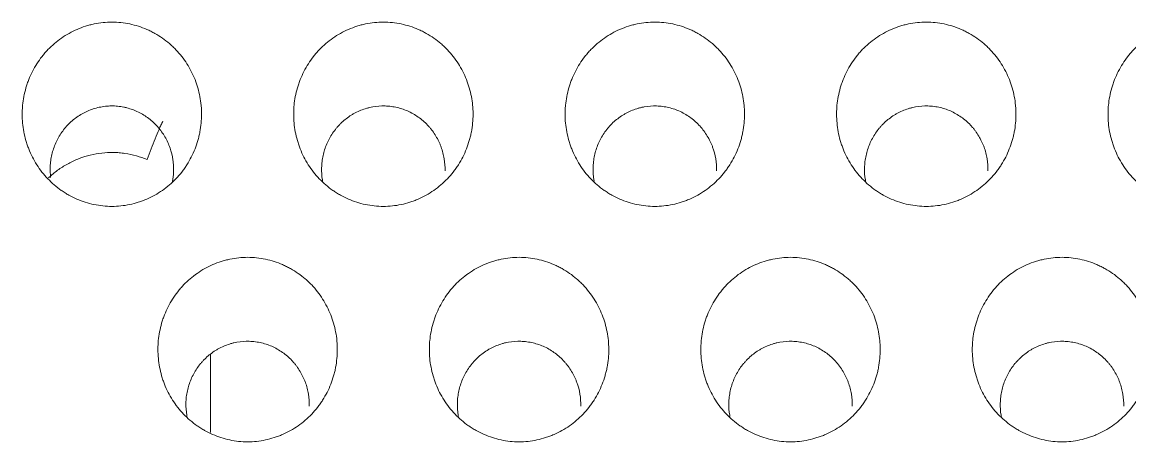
# Model space of a CAD drawing. Header units: millimetres. Extents: x 70151 to 230897, y 35202 to 113211.
# Drawn here: x 178365.62 to 178377.81, y 69184.89 to 69189.51 of the extents above; entities that cross this region are included whole.
import ezdxf

# ---------------------------------------------------------------- set-up
doc = ezdxf.new("R2010")
doc.units = ezdxf.units.MM
doc.header["$LTSCALE"] = 50
doc.layers.add('2-con', color=2, linetype='Continuous')
doc.layers.add('mark-B', color=2, linetype='Continuous', lineweight=20)

# ---------------------------------------------------------------- blocks, each defined once
blk = doc.blocks.new('무풍1WAY 대형')
at = {"layer": 'mark-B'}
blk.add_line((287.224, -425.549), (287.224, -426.4), dxfattribs=at)
for points, knots in [([(277.854, -425.445), (277.788, -425.445), (277.723, -425.452), (277.626, -425.472), (277.594, -425.481), (277.547, -425.496), (277.531, -425.501), (277.5, -425.513), (277.485, -425.519), (277.41, -425.552), (277.353, -425.584), (277.272, -425.64), (277.246, -425.66), (277.196, -425.703), (277.148, -425.748), (277.106, -425.798), (277.075, -425.836), (277.066, -425.849), (277.047, -425.876), (277.037, -425.89), (276.993, -425.959), (276.964, -426.017), (276.928, -426.108), (276.917, -426.139), (276.904, -426.186), (276.899, -426.202), (276.892, -426.234), (276.888, -426.249), (276.873, -426.329), (276.867, -426.394), (276.867, -426.475), (276.868, -426.492), (276.869, -426.524), (276.87, -426.541), (276.875, -426.59), (276.879, -426.622), (276.898, -426.717), (276.916, -426.78), (276.952, -426.871), (276.965, -426.901), (276.995, -426.959), (277.011, -426.987), (277.064, -427.07), (277.104, -427.121), (277.161, -427.181), (277.172, -427.192), (277.196, -427.215), (277.233, -427.248), (277.297, -427.298), (277.353, -427.333), (277.396, -427.357), (277.41, -427.364), (277.44, -427.379), (277.455, -427.386), (277.53, -427.419), (277.593, -427.439), (277.689, -427.459), (277.722, -427.464), (277.788, -427.471), (277.821, -427.473), (277.92, -427.473), (277.985, -427.466), (278.066, -427.449), (278.082, -427.445), (278.114, -427.437), (278.162, -427.423), (278.238, -427.395), (278.297, -427.366), (278.355, -427.334), (278.383, -427.316), (278.464, -427.259), (278.513, -427.217), (278.57, -427.158), (278.581, -427.146), (278.602, -427.121), (278.613, -427.108), (278.643, -427.069), (278.662, -427.042), (278.715, -426.96), (278.745, -426.902), (278.775, -426.826), (278.78, -426.811), (278.791, -426.78), (278.806, -426.733), (278.825, -426.654), (278.834, -426.59), (278.838, -426.541), (278.84, -426.525), (278.841, -426.492), (278.842, -426.476), (278.842, -426.394), (278.835, -426.329), (278.817, -426.234), (278.81, -426.202), (278.796, -426.155), (278.791, -426.139), (278.781, -426.108), (278.775, -426.093), (278.745, -426.017), (278.715, -425.959), (278.663, -425.877), (278.644, -425.85), (278.603, -425.798), (278.582, -425.773), (278.514, -425.702), (278.465, -425.66), (278.398, -425.613), (278.384, -425.604), (278.356, -425.586), (278.342, -425.577), (278.299, -425.553), (278.269, -425.539), (278.179, -425.5), (278.117, -425.48), (277.987, -425.452), (277.921, -425.445), (277.854, -425.445)], [0, 0, 0, 0, 0.03125, 0.03125, 0.046875, 0.046875, 0.054688, 0.054688, 0.0625, 0.0625, 0.09375, 0.09375, 0.109375, 0.109375, 0.125, 0.140625, 0.140625, 0.148438, 0.148438, 0.15625, 0.15625, 0.1875, 0.1875, 0.203125, 0.203125, 0.210938, 0.210938, 0.21875, 0.21875, 0.25, 0.25, 0.257813, 0.257813, 0.265625, 0.265625, 0.28125, 0.28125, 0.3125, 0.3125, 0.328125, 0.328125, 0.34375, 0.34375, 0.375, 0.375, 0.382813, 0.382813, 0.390625, 0.40625, 0.421875, 0.421875, 0.429688, 0.429688, 0.4375, 0.4375, 0.46875, 0.46875, 0.484375, 0.484375, 0.5, 0.5, 0.53125, 0.53125, 0.539063, 0.539063, 0.546875, 0.5625, 0.578125, 0.578125, 0.59375, 0.59375, 0.625, 0.625, 0.632813, 0.632813, 0.640625, 0.640625, 0.65625, 0.65625, 0.6875, 0.6875, 0.695313, 0.695313, 0.703125, 0.71875, 0.734375, 0.734375, 0.742188, 0.742188, 0.75, 0.75, 0.78125, 0.78125, 0.796875, 0.796875, 0.804688, 0.804688, 0.8125, 0.8125, 0.84375, 0.84375, 0.859375, 0.859375, 0.875, 0.875, 0.90625, 0.90625, 0.914063, 0.914063, 0.921875, 0.921875, 0.9375, 0.9375, 0.96875, 0.96875, 1, 1, 1, 1]), ([(280.842, -425.445), (280.775, -425.445), (280.71, -425.452), (280.614, -425.472), (280.582, -425.481), (280.535, -425.496), (280.519, -425.501), (280.488, -425.513), (280.473, -425.519), (280.397, -425.552), (280.34, -425.584), (280.259, -425.64), (280.233, -425.66), (280.183, -425.703), (280.136, -425.748), (280.093, -425.798), (280.063, -425.836), (280.053, -425.849), (280.034, -425.876), (280.025, -425.89), (279.981, -425.959), (279.951, -426.017), (279.915, -426.108), (279.905, -426.139), (279.891, -426.186), (279.887, -426.202), (279.879, -426.234), (279.876, -426.249), (279.861, -426.329), (279.855, -426.394), (279.855, -426.475), (279.855, -426.492), (279.857, -426.524), (279.858, -426.541), (279.862, -426.59), (279.867, -426.622), (279.885, -426.717), (279.903, -426.78), (279.939, -426.871), (279.953, -426.901), (279.983, -426.959), (279.999, -426.987), (280.051, -427.07), (280.091, -427.121), (280.148, -427.181), (280.16, -427.192), (280.184, -427.215), (280.22, -427.248), (280.285, -427.298), (280.34, -427.333), (280.383, -427.357), (280.398, -427.364), (280.427, -427.379), (280.442, -427.386), (280.518, -427.419), (280.58, -427.439), (280.677, -427.459), (280.709, -427.464), (280.776, -427.471), (280.809, -427.473), (280.907, -427.473), (280.972, -427.466), (281.053, -427.449), (281.07, -427.445), (281.102, -427.437), (281.149, -427.423), (281.226, -427.395), (281.285, -427.366), (281.342, -427.334), (281.37, -427.316), (281.451, -427.259), (281.501, -427.217), (281.557, -427.158), (281.568, -427.146), (281.59, -427.121), (281.6, -427.108), (281.631, -427.069), (281.65, -427.042), (281.702, -426.96), (281.732, -426.902), (281.762, -426.826), (281.768, -426.811), (281.779, -426.78), (281.793, -426.733), (281.812, -426.654), (281.821, -426.59), (281.826, -426.541), (281.827, -426.525), (281.829, -426.492), (281.829, -426.476), (281.829, -426.394), (281.823, -426.329), (281.805, -426.234), (281.797, -426.202), (281.784, -426.155), (281.779, -426.139), (281.768, -426.108), (281.763, -426.093), (281.733, -426.017), (281.703, -425.959), (281.651, -425.877), (281.632, -425.85), (281.591, -425.798), (281.569, -425.773), (281.502, -425.702), (281.453, -425.66), (281.385, -425.613), (281.372, -425.604), (281.344, -425.586), (281.329, -425.577), (281.286, -425.553), (281.257, -425.539), (281.167, -425.5), (281.104, -425.48), (280.974, -425.452), (280.908, -425.445), (280.842, -425.445)], [0, 0, 0, 0, 0.03125, 0.03125, 0.046875, 0.046875, 0.054688, 0.054688, 0.0625, 0.0625, 0.09375, 0.09375, 0.109375, 0.109375, 0.125, 0.140625, 0.140625, 0.148438, 0.148438, 0.15625, 0.15625, 0.1875, 0.1875, 0.203125, 0.203125, 0.210938, 0.210938, 0.21875, 0.21875, 0.25, 0.25, 0.257813, 0.257813, 0.265625, 0.265625, 0.28125, 0.28125, 0.3125, 0.3125, 0.328125, 0.328125, 0.34375, 0.34375, 0.375, 0.375, 0.382813, 0.382813, 0.390625, 0.40625, 0.421875, 0.421875, 0.429687, 0.429687, 0.4375, 0.4375, 0.46875, 0.46875, 0.484375, 0.484375, 0.5, 0.5, 0.53125, 0.53125, 0.539062, 0.539062, 0.546875, 0.5625, 0.578125, 0.578125, 0.59375, 0.59375, 0.625, 0.625, 0.632812, 0.632812, 0.640625, 0.640625, 0.65625, 0.65625, 0.6875, 0.6875, 0.695312, 0.695312, 0.703125, 0.71875, 0.734375, 0.734375, 0.742187, 0.742187, 0.75, 0.75, 0.78125, 0.78125, 0.796875, 0.796875, 0.804687, 0.804687, 0.8125, 0.8125, 0.84375, 0.84375, 0.859375, 0.859375, 0.875, 0.875, 0.90625, 0.90625, 0.914062, 0.914062, 0.921875, 0.921875, 0.9375, 0.9375, 0.96875, 0.96875, 1, 1, 1, 1]), ([(283.829, -425.445), (283.763, -425.445), (283.698, -425.452), (283.601, -425.472), (283.569, -425.481), (283.522, -425.496), (283.506, -425.501), (283.475, -425.513), (283.46, -425.519), (283.385, -425.552), (283.328, -425.584), (283.247, -425.64), (283.221, -425.66), (283.171, -425.703), (283.123, -425.748), (283.081, -425.798), (283.051, -425.836), (283.041, -425.849), (283.022, -425.876), (283.013, -425.89), (282.968, -425.959), (282.939, -426.017), (282.903, -426.108), (282.892, -426.139), (282.879, -426.186), (282.875, -426.202), (282.867, -426.234), (282.863, -426.249), (282.848, -426.329), (282.842, -426.394), (282.842, -426.475), (282.843, -426.492), (282.844, -426.524), (282.845, -426.541), (282.85, -426.59), (282.855, -426.622), (282.873, -426.717), (282.891, -426.78), (282.927, -426.871), (282.94, -426.901), (282.97, -426.959), (282.986, -426.987), (283.039, -427.07), (283.079, -427.121), (283.136, -427.181), (283.148, -427.192), (283.171, -427.215), (283.208, -427.248), (283.272, -427.298), (283.328, -427.333), (283.371, -427.357), (283.385, -427.364), (283.415, -427.379), (283.43, -427.386), (283.506, -427.419), (283.568, -427.439), (283.664, -427.459), (283.697, -427.464), (283.763, -427.471), (283.796, -427.473), (283.895, -427.473), (283.96, -427.466), (284.041, -427.449), (284.057, -427.445), (284.089, -427.437), (284.137, -427.423), (284.213, -427.395), (284.272, -427.366), (284.33, -427.334), (284.358, -427.316), (284.439, -427.259), (284.488, -427.217), (284.545, -427.158), (284.556, -427.146), (284.578, -427.121), (284.588, -427.108), (284.619, -427.069), (284.637, -427.042), (284.69, -426.96), (284.72, -426.902), (284.75, -426.826), (284.756, -426.811), (284.766, -426.78), (284.781, -426.733), (284.8, -426.654), (284.809, -426.59), (284.814, -426.541), (284.815, -426.525), (284.816, -426.492), (284.817, -426.476), (284.817, -426.394), (284.811, -426.329), (284.792, -426.234), (284.785, -426.202), (284.771, -426.155), (284.766, -426.139), (284.756, -426.108), (284.75, -426.093), (284.72, -426.017), (284.691, -425.959), (284.638, -425.877), (284.619, -425.85), (284.578, -425.798), (284.557, -425.773), (284.489, -425.702), (284.44, -425.66), (284.373, -425.613), (284.359, -425.604), (284.331, -425.586), (284.317, -425.577), (284.274, -425.553), (284.244, -425.539), (284.154, -425.5), (284.092, -425.48), (283.962, -425.452), (283.896, -425.445), (283.829, -425.445)], [0, 0, 0, 0, 0.03125, 0.03125, 0.046875, 0.046875, 0.054688, 0.054688, 0.0625, 0.0625, 0.09375, 0.09375, 0.109375, 0.109375, 0.125, 0.140625, 0.140625, 0.148438, 0.148438, 0.15625, 0.15625, 0.1875, 0.1875, 0.203125, 0.203125, 0.210938, 0.210938, 0.21875, 0.21875, 0.25, 0.25, 0.257813, 0.257813, 0.265625, 0.265625, 0.28125, 0.28125, 0.3125, 0.3125, 0.328125, 0.328125, 0.34375, 0.34375, 0.375, 0.375, 0.382813, 0.382813, 0.390625, 0.40625, 0.421875, 0.421875, 0.429688, 0.429688, 0.4375, 0.4375, 0.46875, 0.46875, 0.484375, 0.484375, 0.5, 0.5, 0.53125, 0.53125, 0.539063, 0.539063, 0.546875, 0.5625, 0.578125, 0.578125, 0.59375, 0.59375, 0.625, 0.625, 0.632813, 0.632813, 0.640625, 0.640625, 0.65625, 0.65625, 0.6875, 0.6875, 0.695313, 0.695313, 0.703125, 0.71875, 0.734375, 0.734375, 0.742188, 0.742188, 0.75, 0.75, 0.78125, 0.78125, 0.796875, 0.796875, 0.804688, 0.804688, 0.8125, 0.8125, 0.84375, 0.84375, 0.859375, 0.859375, 0.875, 0.875, 0.90625, 0.90625, 0.914063, 0.914063, 0.921875, 0.921875, 0.9375, 0.9375, 0.96875, 0.96875, 1, 1, 1, 1]), ([(286.817, -425.445), (286.75, -425.445), (286.685, -425.452), (286.589, -425.472), (286.557, -425.481), (286.51, -425.496), (286.494, -425.501), (286.463, -425.513), (286.448, -425.519), (286.372, -425.552), (286.315, -425.584), (286.234, -425.64), (286.208, -425.66), (286.158, -425.703), (286.111, -425.748), (286.068, -425.798), (286.038, -425.836), (286.028, -425.849), (286.009, -425.876), (286, -425.89), (285.956, -425.959), (285.926, -426.017), (285.89, -426.108), (285.88, -426.139), (285.866, -426.186), (285.862, -426.202), (285.854, -426.234), (285.851, -426.249), (285.836, -426.329), (285.83, -426.394), (285.83, -426.475), (285.83, -426.492), (285.832, -426.524), (285.833, -426.541), (285.837, -426.59), (285.842, -426.622), (285.86, -426.717), (285.878, -426.78), (285.914, -426.871), (285.928, -426.901), (285.958, -426.959), (285.974, -426.987), (286.026, -427.07), (286.066, -427.121), (286.123, -427.181), (286.135, -427.192), (286.159, -427.215), (286.195, -427.248), (286.26, -427.298), (286.315, -427.333), (286.358, -427.357), (286.373, -427.364), (286.402, -427.379), (286.417, -427.386), (286.493, -427.419), (286.556, -427.439), (286.652, -427.459), (286.684, -427.464), (286.751, -427.471), (286.784, -427.473), (286.882, -427.473), (286.947, -427.466), (287.028, -427.449), (287.045, -427.445), (287.077, -427.437), (287.124, -427.423), (287.201, -427.395), (287.26, -427.366), (287.317, -427.334), (287.345, -427.316), (287.426, -427.259), (287.476, -427.217), (287.532, -427.158), (287.544, -427.146), (287.565, -427.121), (287.576, -427.108), (287.606, -427.069), (287.625, -427.042), (287.678, -426.96), (287.707, -426.902), (287.737, -426.826), (287.743, -426.811), (287.754, -426.78), (287.768, -426.733), (287.787, -426.654), (287.797, -426.59), (287.801, -426.541), (287.802, -426.525), (287.804, -426.492), (287.804, -426.476), (287.804, -426.394), (287.798, -426.329), (287.78, -426.234), (287.772, -426.202), (287.759, -426.155), (287.754, -426.139), (287.743, -426.108), (287.738, -426.093), (287.708, -426.017), (287.678, -425.959), (287.626, -425.877), (287.607, -425.85), (287.566, -425.798), (287.545, -425.773), (287.477, -425.702), (287.428, -425.66), (287.36, -425.613), (287.347, -425.604), (287.319, -425.586), (287.304, -425.577), (287.261, -425.553), (287.232, -425.539), (287.142, -425.5), (287.079, -425.48), (286.949, -425.452), (286.884, -425.445), (286.817, -425.445)], [0, 0, 0, 0, 0.03125, 0.03125, 0.046875, 0.046875, 0.054688, 0.054688, 0.0625, 0.0625, 0.09375, 0.09375, 0.109375, 0.109375, 0.125, 0.140625, 0.140625, 0.148438, 0.148438, 0.15625, 0.15625, 0.1875, 0.1875, 0.203125, 0.203125, 0.210938, 0.210938, 0.21875, 0.21875, 0.25, 0.25, 0.257813, 0.257813, 0.265625, 0.265625, 0.28125, 0.28125, 0.3125, 0.3125, 0.328125, 0.328125, 0.34375, 0.34375, 0.375, 0.375, 0.382813, 0.382813, 0.390625, 0.40625, 0.421875, 0.421875, 0.429688, 0.429688, 0.4375, 0.4375, 0.46875, 0.46875, 0.484375, 0.484375, 0.5, 0.5, 0.53125, 0.53125, 0.539063, 0.539063, 0.546875, 0.5625, 0.578125, 0.578125, 0.59375, 0.59375, 0.625, 0.625, 0.632813, 0.632813, 0.640625, 0.640625, 0.65625, 0.65625, 0.6875, 0.6875, 0.695313, 0.695313, 0.703125, 0.71875, 0.734375, 0.734375, 0.742188, 0.742188, 0.75, 0.75, 0.78125, 0.78125, 0.796875, 0.796875, 0.804687, 0.804687, 0.8125, 0.8125, 0.84375, 0.84375, 0.859375, 0.859375, 0.875, 0.875, 0.90625, 0.90625, 0.914063, 0.914063, 0.921875, 0.921875, 0.9375, 0.9375, 0.96875, 0.96875, 1, 1, 1, 1]), ([(277.175, -425.836), (277.174, -425.881), (277.18, -425.97), (277.203, -426.056), (277.222, -426.109), (277.226, -426.119), (277.235, -426.14), (277.249, -426.171), (277.276, -426.22), (277.3, -426.257), (277.321, -426.284), (277.327, -426.293), (277.342, -426.311), (277.349, -426.319), (277.387, -426.362), (277.421, -426.392), (277.475, -426.432), (277.493, -426.444), (277.532, -426.468), (277.553, -426.478), (277.614, -426.507), (277.657, -426.522), (277.712, -426.535), (277.723, -426.537), (277.745, -426.541), (277.757, -426.543), (277.791, -426.548), (277.813, -426.549), (277.881, -426.551), (277.926, -426.548), (277.982, -426.538), (277.993, -426.536), (278.015, -426.531), (278.048, -426.522), (278.102, -426.504), (278.143, -426.485), (278.173, -426.469), (278.183, -426.463), (278.203, -426.452), (278.212, -426.446), (278.259, -426.415), (278.294, -426.386), (278.334, -426.347), (278.342, -426.339), (278.357, -426.322), (278.365, -426.313), (278.387, -426.287), (278.4, -426.269), (278.438, -426.213), (278.459, -426.174), (278.495, -426.091), (278.508, -426.048), (278.522, -425.982), (278.526, -425.96), (278.531, -425.916), (278.533, -425.893), (278.535, -425.826), (278.532, -425.781), (278.524, -425.733), (278.523, -425.728), (278.522, -425.724)], [0, 0, 0, 0, 0.058486, 0.116973, 0.116973, 0.131594, 0.131594, 0.146216, 0.175459, 0.204702, 0.204702, 0.219324, 0.219324, 0.233946, 0.233946, 0.292432, 0.292432, 0.321675, 0.321675, 0.350918, 0.350918, 0.409405, 0.409405, 0.424026, 0.424026, 0.438648, 0.438648, 0.467891, 0.467891, 0.526378, 0.526378, 0.540999, 0.540999, 0.555621, 0.584864, 0.614107, 0.614107, 0.628729, 0.628729, 0.643351, 0.643351, 0.701837, 0.701837, 0.716459, 0.716459, 0.73108, 0.73108, 0.760323, 0.760323, 0.81881, 0.81881, 0.877296, 0.877296, 0.906539, 0.906539, 0.935783, 0.935783, 0.994269, 0.994269, 1, 1, 1, 1]), ([(280.163, -425.836), (280.162, -425.881), (280.168, -425.97), (280.19, -426.056), (280.21, -426.109), (280.214, -426.119), (280.223, -426.14), (280.237, -426.171), (280.263, -426.22), (280.288, -426.257), (280.308, -426.284), (280.315, -426.293), (280.329, -426.311), (280.337, -426.319), (280.375, -426.362), (280.408, -426.392), (280.462, -426.432), (280.481, -426.444), (280.52, -426.468), (280.54, -426.478), (280.602, -426.507), (280.644, -426.522), (280.699, -426.535), (280.71, -426.537), (280.733, -426.541), (280.744, -426.543), (280.778, -426.548), (280.801, -426.549), (280.868, -426.551), (280.913, -426.548), (280.97, -426.538), (280.981, -426.536), (281.003, -426.531), (281.036, -426.522), (281.089, -426.504), (281.13, -426.485), (281.161, -426.469), (281.171, -426.463), (281.19, -426.452), (281.2, -426.446), (281.247, -426.415), (281.282, -426.386), (281.322, -426.347), (281.33, -426.339), (281.345, -426.322), (281.352, -426.313), (281.374, -426.287), (281.388, -426.269), (281.425, -426.213), (281.447, -426.174), (281.482, -426.091), (281.496, -426.048), (281.51, -425.982), (281.514, -425.96), (281.519, -425.916), (281.521, -425.893), (281.522, -425.826), (281.519, -425.781), (281.511, -425.733), (281.51, -425.728), (281.51, -425.724)], [0, 0, 0, 0, 0.058486, 0.116973, 0.116973, 0.131594, 0.131594, 0.146216, 0.175459, 0.204702, 0.204702, 0.219324, 0.219324, 0.233946, 0.233946, 0.292432, 0.292432, 0.321675, 0.321675, 0.350918, 0.350918, 0.409405, 0.409405, 0.424026, 0.424026, 0.438648, 0.438648, 0.467891, 0.467891, 0.526378, 0.526378, 0.540999, 0.540999, 0.555621, 0.584864, 0.614107, 0.614107, 0.628729, 0.628729, 0.643351, 0.643351, 0.701837, 0.701837, 0.716459, 0.716459, 0.73108, 0.73108, 0.760323, 0.760323, 0.81881, 0.81881, 0.877296, 0.877296, 0.906539, 0.906539, 0.935783, 0.935783, 0.994269, 0.994269, 1, 1, 1, 1]), ([(283.15, -425.836), (283.149, -425.881), (283.156, -425.97), (283.178, -426.056), (283.197, -426.109), (283.202, -426.119), (283.21, -426.14), (283.224, -426.171), (283.251, -426.22), (283.276, -426.257), (283.296, -426.284), (283.303, -426.293), (283.317, -426.311), (283.324, -426.319), (283.362, -426.362), (283.396, -426.392), (283.45, -426.432), (283.469, -426.444), (283.507, -426.468), (283.528, -426.478), (283.589, -426.507), (283.632, -426.522), (283.687, -426.535), (283.698, -426.537), (283.72, -426.541), (283.732, -426.543), (283.766, -426.548), (283.788, -426.549), (283.856, -426.551), (283.901, -426.548), (283.957, -426.538), (283.968, -426.536), (283.991, -426.531), (284.024, -426.522), (284.077, -426.504), (284.118, -426.485), (284.148, -426.469), (284.158, -426.463), (284.178, -426.452), (284.187, -426.446), (284.234, -426.415), (284.269, -426.386), (284.309, -426.347), (284.317, -426.339), (284.333, -426.322), (284.34, -426.313), (284.362, -426.287), (284.375, -426.269), (284.413, -426.213), (284.434, -426.174), (284.47, -426.091), (284.483, -426.048), (284.497, -425.982), (284.501, -425.96), (284.506, -425.916), (284.508, -425.893), (284.51, -425.826), (284.507, -425.781), (284.499, -425.733), (284.498, -425.728), (284.497, -425.724)], [0, 0, 0, 0, 0.058486, 0.116973, 0.116973, 0.131594, 0.131594, 0.146216, 0.175459, 0.204702, 0.204702, 0.219324, 0.219324, 0.233946, 0.233946, 0.292432, 0.292432, 0.321675, 0.321675, 0.350918, 0.350918, 0.409405, 0.409405, 0.424026, 0.424026, 0.438648, 0.438648, 0.467891, 0.467891, 0.526378, 0.526378, 0.540999, 0.540999, 0.555621, 0.584864, 0.614107, 0.614107, 0.628729, 0.628729, 0.643351, 0.643351, 0.701837, 0.701837, 0.716459, 0.716459, 0.73108, 0.73108, 0.760323, 0.760323, 0.81881, 0.81881, 0.877296, 0.877296, 0.906539, 0.906539, 0.935783, 0.935783, 0.994269, 0.994269, 1, 1, 1, 1]), ([(286.138, -425.836), (286.137, -425.881), (286.143, -425.97), (286.166, -426.056), (286.185, -426.109), (286.189, -426.119), (286.198, -426.14), (286.212, -426.171), (286.238, -426.22), (286.263, -426.257), (286.283, -426.284), (286.29, -426.293), (286.304, -426.311), (286.312, -426.319), (286.35, -426.362), (286.383, -426.392), (286.437, -426.432), (286.456, -426.444), (286.495, -426.468), (286.515, -426.478), (286.577, -426.507), (286.619, -426.522), (286.674, -426.535), (286.685, -426.537), (286.708, -426.541), (286.719, -426.543), (286.753, -426.548), (286.776, -426.549), (286.843, -426.551), (286.889, -426.548), (286.945, -426.538), (286.956, -426.536), (286.978, -426.531), (287.011, -426.522), (287.064, -426.504), (287.105, -426.485), (287.136, -426.469), (287.146, -426.463), (287.165, -426.452), (287.175, -426.446), (287.222, -426.415), (287.257, -426.386), (287.297, -426.347), (287.305, -426.339), (287.32, -426.322), (287.328, -426.313), (287.349, -426.287), (287.363, -426.269), (287.4, -426.213), (287.422, -426.174), (287.457, -426.091), (287.471, -426.048), (287.485, -425.982), (287.489, -425.96), (287.494, -425.916), (287.496, -425.893), (287.497, -425.826), (287.494, -425.781), (287.486, -425.733), (287.486, -425.728), (287.485, -425.724)], [0, 0, 0, 0, 0.058486, 0.116973, 0.116973, 0.131594, 0.131594, 0.146216, 0.175459, 0.204702, 0.204702, 0.219324, 0.219324, 0.233946, 0.233946, 0.292432, 0.292432, 0.321675, 0.321675, 0.350918, 0.350918, 0.409405, 0.409405, 0.424026, 0.424026, 0.438648, 0.438648, 0.467891, 0.467891, 0.526378, 0.526378, 0.540999, 0.540999, 0.555621, 0.584864, 0.614107, 0.614107, 0.628729, 0.628729, 0.643351, 0.643351, 0.701837, 0.701837, 0.716459, 0.716459, 0.73108, 0.73108, 0.760323, 0.760323, 0.81881, 0.81881, 0.877296, 0.877296, 0.906539, 0.906539, 0.935783, 0.935783, 0.994269, 0.994269, 1, 1, 1, 1]), ([(276.361, -428.033), (276.294, -428.033), (276.229, -428.04), (276.133, -428.06), (276.101, -428.068), (276.053, -428.083), (276.038, -428.089), (276.007, -428.1), (275.991, -428.107), (275.916, -428.139), (275.859, -428.171), (275.778, -428.228), (275.752, -428.248), (275.702, -428.291), (275.655, -428.336), (275.612, -428.385), (275.582, -428.423), (275.572, -428.437), (275.553, -428.463), (275.544, -428.477), (275.5, -428.546), (275.47, -428.604), (275.434, -428.695), (275.424, -428.726), (275.41, -428.773), (275.406, -428.789), (275.398, -428.82), (275.395, -428.836), (275.379, -428.916), (275.373, -428.981), (275.373, -429.062), (275.374, -429.078), (275.375, -429.111), (275.376, -429.127), (275.381, -429.176), (275.386, -429.208), (275.404, -429.304), (275.422, -429.366), (275.458, -429.457), (275.472, -429.487), (275.501, -429.546), (275.518, -429.574), (275.57, -429.656), (275.61, -429.707), (275.667, -429.767), (275.679, -429.778), (275.703, -429.801), (275.739, -429.834), (275.804, -429.884), (275.859, -429.918), (275.902, -429.942), (275.916, -429.95), (275.946, -429.965), (275.961, -429.972), (276.037, -430.005), (276.099, -430.024), (276.196, -430.045), (276.228, -430.05), (276.294, -430.057), (276.327, -430.058), (276.426, -430.058), (276.491, -430.052), (276.572, -430.035), (276.588, -430.031), (276.62, -430.023), (276.668, -430.009), (276.744, -429.98), (276.803, -429.951), (276.861, -429.919), (276.889, -429.902), (276.97, -429.845), (277.019, -429.803), (277.076, -429.744), (277.087, -429.732), (277.109, -429.707), (277.119, -429.694), (277.15, -429.655), (277.168, -429.629), (277.221, -429.546), (277.251, -429.489), (277.281, -429.412), (277.287, -429.397), (277.297, -429.366), (277.312, -429.319), (277.331, -429.241), (277.34, -429.176), (277.345, -429.128), (277.346, -429.111), (277.347, -429.079), (277.348, -429.062), (277.348, -428.981), (277.342, -428.916), (277.324, -428.821), (277.316, -428.789), (277.302, -428.742), (277.297, -428.726), (277.287, -428.695), (277.281, -428.68), (277.251, -428.604), (277.222, -428.546), (277.169, -428.464), (277.15, -428.437), (277.109, -428.385), (277.088, -428.361), (277.02, -428.29), (276.971, -428.247), (276.904, -428.2), (276.89, -428.191), (276.862, -428.173), (276.848, -428.165), (276.805, -428.141), (276.775, -428.126), (276.685, -428.087), (276.623, -428.067), (276.493, -428.04), (276.427, -428.033), (276.361, -428.033)], [0, 0, 0, 0, 0.03125, 0.03125, 0.046875, 0.046875, 0.054687, 0.054687, 0.0625, 0.0625, 0.09375, 0.09375, 0.109375, 0.109375, 0.125, 0.140625, 0.140625, 0.148437, 0.148437, 0.15625, 0.15625, 0.1875, 0.1875, 0.203125, 0.203125, 0.210937, 0.210937, 0.21875, 0.21875, 0.25, 0.25, 0.257812, 0.257812, 0.265625, 0.265625, 0.28125, 0.28125, 0.3125, 0.3125, 0.328125, 0.328125, 0.34375, 0.34375, 0.375, 0.375, 0.382812, 0.382812, 0.390625, 0.40625, 0.421875, 0.421875, 0.429687, 0.429687, 0.4375, 0.4375, 0.46875, 0.46875, 0.484375, 0.484375, 0.5, 0.5, 0.53125, 0.53125, 0.539063, 0.539063, 0.546875, 0.5625, 0.578125, 0.578125, 0.59375, 0.59375, 0.625, 0.625, 0.632813, 0.632813, 0.640625, 0.640625, 0.65625, 0.65625, 0.6875, 0.6875, 0.695313, 0.695313, 0.703125, 0.71875, 0.734375, 0.734375, 0.742188, 0.742188, 0.75, 0.75, 0.78125, 0.78125, 0.796875, 0.796875, 0.804688, 0.804688, 0.8125, 0.8125, 0.84375, 0.84375, 0.859375, 0.859375, 0.875, 0.875, 0.90625, 0.90625, 0.914063, 0.914063, 0.921875, 0.921875, 0.9375, 0.9375, 0.96875, 0.96875, 1, 1, 1, 1]), ([(279.348, -428.033), (279.282, -428.033), (279.216, -428.04), (279.12, -428.06), (279.088, -428.068), (279.041, -428.083), (279.025, -428.089), (278.994, -428.1), (278.979, -428.107), (278.904, -428.139), (278.847, -428.171), (278.766, -428.228), (278.74, -428.248), (278.69, -428.291), (278.642, -428.336), (278.6, -428.385), (278.569, -428.423), (278.56, -428.437), (278.541, -428.463), (278.531, -428.477), (278.487, -428.546), (278.458, -428.604), (278.422, -428.695), (278.411, -428.726), (278.397, -428.773), (278.393, -428.789), (278.386, -428.82), (278.382, -428.836), (278.367, -428.916), (278.361, -428.981), (278.361, -429.062), (278.361, -429.078), (278.363, -429.111), (278.364, -429.127), (278.369, -429.176), (278.373, -429.208), (278.391, -429.304), (278.409, -429.366), (278.446, -429.457), (278.459, -429.487), (278.489, -429.546), (278.505, -429.574), (278.558, -429.656), (278.598, -429.707), (278.655, -429.767), (278.666, -429.778), (278.69, -429.801), (278.727, -429.834), (278.791, -429.884), (278.846, -429.918), (278.889, -429.942), (278.904, -429.95), (278.934, -429.965), (278.949, -429.972), (279.024, -430.005), (279.087, -430.024), (279.183, -430.045), (279.216, -430.05), (279.282, -430.057), (279.315, -430.058), (279.413, -430.058), (279.479, -430.052), (279.559, -430.035), (279.576, -430.031), (279.608, -430.023), (279.655, -430.009), (279.732, -429.98), (279.791, -429.951), (279.848, -429.919), (279.876, -429.902), (279.957, -429.845), (280.007, -429.803), (280.063, -429.744), (280.075, -429.732), (280.096, -429.707), (280.107, -429.694), (280.137, -429.655), (280.156, -429.629), (280.209, -429.546), (280.238, -429.489), (280.268, -429.412), (280.274, -429.397), (280.285, -429.366), (280.3, -429.319), (280.318, -429.241), (280.328, -429.176), (280.332, -429.128), (280.333, -429.111), (280.335, -429.079), (280.335, -429.062), (280.335, -428.981), (280.329, -428.916), (280.311, -428.821), (280.304, -428.789), (280.29, -428.742), (280.285, -428.726), (280.274, -428.695), (280.269, -428.68), (280.239, -428.604), (280.209, -428.546), (280.157, -428.464), (280.138, -428.437), (280.097, -428.385), (280.076, -428.361), (280.008, -428.29), (279.959, -428.247), (279.891, -428.2), (279.878, -428.191), (279.85, -428.173), (279.835, -428.165), (279.792, -428.141), (279.763, -428.126), (279.673, -428.087), (279.61, -428.067), (279.48, -428.04), (279.415, -428.033), (279.348, -428.033)], [0, 0, 0, 0, 0.03125, 0.03125, 0.046875, 0.046875, 0.054687, 0.054687, 0.0625, 0.0625, 0.09375, 0.09375, 0.109375, 0.109375, 0.125, 0.140625, 0.140625, 0.148437, 0.148437, 0.15625, 0.15625, 0.1875, 0.1875, 0.203125, 0.203125, 0.210937, 0.210937, 0.21875, 0.21875, 0.25, 0.25, 0.257812, 0.257812, 0.265625, 0.265625, 0.28125, 0.28125, 0.3125, 0.3125, 0.328125, 0.328125, 0.34375, 0.34375, 0.375, 0.375, 0.382812, 0.382812, 0.390625, 0.40625, 0.421875, 0.421875, 0.429687, 0.429687, 0.4375, 0.4375, 0.46875, 0.46875, 0.484375, 0.484375, 0.5, 0.5, 0.53125, 0.53125, 0.539062, 0.539062, 0.546875, 0.5625, 0.578125, 0.578125, 0.59375, 0.59375, 0.625, 0.625, 0.632812, 0.632812, 0.640625, 0.640625, 0.65625, 0.65625, 0.6875, 0.6875, 0.695312, 0.695312, 0.703125, 0.71875, 0.734375, 0.734375, 0.742187, 0.742187, 0.75, 0.75, 0.78125, 0.78125, 0.796875, 0.796875, 0.804687, 0.804687, 0.8125, 0.8125, 0.84375, 0.84375, 0.859375, 0.859375, 0.875, 0.875, 0.90625, 0.90625, 0.914062, 0.914062, 0.921875, 0.921875, 0.9375, 0.9375, 0.96875, 0.96875, 1, 1, 1, 1]), ([(282.336, -428.033), (282.269, -428.033), (282.204, -428.04), (282.108, -428.06), (282.076, -428.068), (282.029, -428.083), (282.013, -428.089), (281.982, -428.1), (281.967, -428.107), (281.891, -428.139), (281.834, -428.171), (281.753, -428.228), (281.727, -428.248), (281.677, -428.291), (281.63, -428.336), (281.587, -428.385), (281.557, -428.423), (281.547, -428.437), (281.528, -428.463), (281.519, -428.477), (281.475, -428.546), (281.445, -428.604), (281.409, -428.695), (281.399, -428.726), (281.385, -428.773), (281.381, -428.789), (281.373, -428.82), (281.37, -428.836), (281.355, -428.916), (281.349, -428.981), (281.348, -429.062), (281.349, -429.078), (281.35, -429.111), (281.352, -429.127), (281.356, -429.176), (281.361, -429.208), (281.379, -429.304), (281.397, -429.366), (281.433, -429.457), (281.447, -429.487), (281.476, -429.546), (281.493, -429.574), (281.545, -429.656), (281.585, -429.707), (281.642, -429.767), (281.654, -429.778), (281.678, -429.801), (281.714, -429.834), (281.779, -429.884), (281.834, -429.918), (281.877, -429.942), (281.892, -429.95), (281.921, -429.965), (281.936, -429.972), (282.012, -430.005), (282.074, -430.024), (282.171, -430.045), (282.203, -430.05), (282.269, -430.057), (282.302, -430.058), (282.401, -430.058), (282.466, -430.052), (282.547, -430.035), (282.563, -430.031), (282.595, -430.023), (282.643, -430.009), (282.72, -429.98), (282.778, -429.951), (282.836, -429.919), (282.864, -429.902), (282.945, -429.845), (282.994, -429.803), (283.051, -429.744), (283.062, -429.732), (283.084, -429.707), (283.094, -429.694), (283.125, -429.655), (283.144, -429.629), (283.196, -429.546), (283.226, -429.489), (283.256, -429.412), (283.262, -429.397), (283.272, -429.366), (283.287, -429.319), (283.306, -429.241), (283.315, -429.176), (283.32, -429.128), (283.321, -429.111), (283.322, -429.079), (283.323, -429.062), (283.323, -428.981), (283.317, -428.916), (283.299, -428.821), (283.291, -428.789), (283.277, -428.742), (283.273, -428.726), (283.262, -428.695), (283.256, -428.68), (283.226, -428.604), (283.197, -428.546), (283.144, -428.464), (283.125, -428.437), (283.085, -428.385), (283.063, -428.361), (282.996, -428.29), (282.946, -428.247), (282.879, -428.2), (282.865, -428.191), (282.837, -428.173), (282.823, -428.165), (282.78, -428.141), (282.75, -428.126), (282.661, -428.087), (282.598, -428.067), (282.468, -428.04), (282.402, -428.033), (282.336, -428.033)], [0, 0, 0, 0, 0.03125, 0.03125, 0.046875, 0.046875, 0.054688, 0.054688, 0.0625, 0.0625, 0.09375, 0.09375, 0.109375, 0.109375, 0.125, 0.140625, 0.140625, 0.148438, 0.148438, 0.15625, 0.15625, 0.1875, 0.1875, 0.203125, 0.203125, 0.210938, 0.210938, 0.21875, 0.21875, 0.25, 0.25, 0.257813, 0.257813, 0.265625, 0.265625, 0.28125, 0.28125, 0.3125, 0.3125, 0.328125, 0.328125, 0.34375, 0.34375, 0.375, 0.375, 0.382813, 0.382813, 0.390625, 0.40625, 0.421875, 0.421875, 0.429688, 0.429688, 0.4375, 0.4375, 0.46875, 0.46875, 0.484375, 0.484375, 0.5, 0.5, 0.53125, 0.53125, 0.539062, 0.539062, 0.546875, 0.5625, 0.578125, 0.578125, 0.59375, 0.59375, 0.625, 0.625, 0.632812, 0.632812, 0.640625, 0.640625, 0.65625, 0.65625, 0.6875, 0.6875, 0.695312, 0.695312, 0.703125, 0.71875, 0.734375, 0.734375, 0.742187, 0.742187, 0.75, 0.75, 0.78125, 0.78125, 0.796875, 0.796875, 0.804687, 0.804687, 0.8125, 0.8125, 0.84375, 0.84375, 0.859375, 0.859375, 0.875, 0.875, 0.90625, 0.90625, 0.914062, 0.914062, 0.921875, 0.921875, 0.9375, 0.9375, 0.96875, 0.96875, 1, 1, 1, 1]), ([(285.323, -428.033), (285.257, -428.033), (285.191, -428.04), (285.095, -428.06), (285.063, -428.068), (285.016, -428.083), (285, -428.089), (284.969, -428.1), (284.954, -428.107), (284.879, -428.139), (284.822, -428.171), (284.741, -428.228), (284.715, -428.248), (284.665, -428.291), (284.617, -428.336), (284.575, -428.385), (284.544, -428.423), (284.535, -428.437), (284.516, -428.463), (284.506, -428.477), (284.462, -428.546), (284.433, -428.604), (284.397, -428.695), (284.386, -428.726), (284.373, -428.773), (284.368, -428.789), (284.361, -428.82), (284.357, -428.836), (284.342, -428.916), (284.336, -428.981), (284.336, -429.062), (284.336, -429.078), (284.338, -429.111), (284.339, -429.127), (284.344, -429.176), (284.348, -429.208), (284.367, -429.304), (284.385, -429.366), (284.421, -429.457), (284.434, -429.487), (284.464, -429.546), (284.48, -429.574), (284.533, -429.656), (284.573, -429.707), (284.63, -429.767), (284.641, -429.778), (284.665, -429.801), (284.702, -429.834), (284.766, -429.884), (284.822, -429.918), (284.865, -429.942), (284.879, -429.95), (284.909, -429.965), (284.924, -429.972), (284.999, -430.005), (285.062, -430.024), (285.158, -430.045), (285.191, -430.05), (285.257, -430.057), (285.29, -430.058), (285.388, -430.058), (285.454, -430.052), (285.535, -430.035), (285.551, -430.031), (285.583, -430.023), (285.63, -430.009), (285.707, -429.98), (285.766, -429.951), (285.823, -429.919), (285.852, -429.902), (285.932, -429.845), (285.982, -429.803), (286.039, -429.744), (286.05, -429.732), (286.071, -429.707), (286.082, -429.694), (286.112, -429.655), (286.131, -429.629), (286.184, -429.546), (286.213, -429.489), (286.244, -429.412), (286.249, -429.397), (286.26, -429.366), (286.275, -429.319), (286.294, -429.241), (286.303, -429.176), (286.307, -429.128), (286.308, -429.111), (286.31, -429.079), (286.31, -429.062), (286.31, -428.981), (286.304, -428.916), (286.286, -428.821), (286.279, -428.789), (286.265, -428.742), (286.26, -428.726), (286.249, -428.695), (286.244, -428.68), (286.214, -428.604), (286.184, -428.546), (286.132, -428.464), (286.113, -428.437), (286.072, -428.385), (286.051, -428.361), (285.983, -428.29), (285.934, -428.247), (285.866, -428.2), (285.853, -428.191), (285.825, -428.173), (285.81, -428.165), (285.767, -428.141), (285.738, -428.126), (285.648, -428.087), (285.586, -428.067), (285.456, -428.04), (285.39, -428.033), (285.323, -428.033)], [0, 0, 0, 0, 0.03125, 0.03125, 0.046875, 0.046875, 0.054687, 0.054687, 0.0625, 0.0625, 0.09375, 0.09375, 0.109375, 0.109375, 0.125, 0.140625, 0.140625, 0.148437, 0.148437, 0.15625, 0.15625, 0.1875, 0.1875, 0.203125, 0.203125, 0.210937, 0.210937, 0.21875, 0.21875, 0.25, 0.25, 0.257812, 0.257812, 0.265625, 0.265625, 0.28125, 0.28125, 0.3125, 0.3125, 0.328125, 0.328125, 0.34375, 0.34375, 0.375, 0.375, 0.382812, 0.382812, 0.390625, 0.40625, 0.421875, 0.421875, 0.429687, 0.429687, 0.4375, 0.4375, 0.46875, 0.46875, 0.484375, 0.484375, 0.5, 0.5, 0.53125, 0.53125, 0.539062, 0.539062, 0.546875, 0.5625, 0.578125, 0.578125, 0.59375, 0.59375, 0.625, 0.625, 0.632812, 0.632812, 0.640625, 0.640625, 0.65625, 0.65625, 0.6875, 0.6875, 0.695312, 0.695312, 0.703125, 0.71875, 0.734375, 0.734375, 0.742187, 0.742187, 0.75, 0.75, 0.78125, 0.78125, 0.796875, 0.796875, 0.804687, 0.804687, 0.8125, 0.8125, 0.84375, 0.84375, 0.859375, 0.859375, 0.875, 0.875, 0.90625, 0.90625, 0.914062, 0.914062, 0.921875, 0.921875, 0.9375, 0.9375, 0.96875, 0.96875, 1, 1, 1, 1]), ([(288.311, -428.033), (288.244, -428.033), (288.179, -428.04), (288.083, -428.06), (288.051, -428.068), (288.004, -428.083), (287.988, -428.089), (287.957, -428.1), (287.942, -428.107), (287.866, -428.139), (287.809, -428.171), (287.728, -428.228), (287.702, -428.248), (287.652, -428.291), (287.605, -428.336), (287.562, -428.385), (287.532, -428.423), (287.522, -428.437), (287.503, -428.463), (287.494, -428.477), (287.45, -428.546), (287.42, -428.604), (287.384, -428.695), (287.374, -428.726), (287.36, -428.773), (287.356, -428.789), (287.348, -428.82), (287.345, -428.836), (287.33, -428.916), (287.324, -428.981), (287.324, -429.062), (287.324, -429.078), (287.325, -429.111), (287.327, -429.127), (287.331, -429.176), (287.336, -429.208), (287.354, -429.304), (287.372, -429.366), (287.408, -429.457), (287.422, -429.487), (287.452, -429.546), (287.468, -429.574), (287.52, -429.656), (287.56, -429.707), (287.617, -429.767), (287.629, -429.778), (287.653, -429.801), (287.689, -429.834), (287.754, -429.884), (287.809, -429.918), (287.852, -429.942), (287.867, -429.95), (287.896, -429.965), (287.911, -429.972), (287.987, -430.005), (288.049, -430.024), (288.146, -430.045), (288.178, -430.05), (288.244, -430.057), (288.277, -430.058), (288.376, -430.058), (288.441, -430.052), (288.522, -430.035), (288.538, -430.031), (288.57, -430.023), (288.618, -430.009), (288.695, -429.98), (288.753, -429.951), (288.811, -429.919), (288.839, -429.902), (288.92, -429.845), (288.97, -429.803), (289.026, -429.744), (289.037, -429.732), (289.059, -429.707), (289.069, -429.694), (289.1, -429.655), (289.119, -429.629), (289.171, -429.546), (289.201, -429.489), (289.231, -429.412), (289.237, -429.397), (289.247, -429.366), (289.262, -429.319), (289.281, -429.241), (289.29, -429.176), (289.295, -429.128), (289.296, -429.111), (289.298, -429.079), (289.298, -429.062), (289.298, -428.981), (289.292, -428.916), (289.274, -428.821), (289.266, -428.789), (289.253, -428.742), (289.248, -428.726), (289.237, -428.695), (289.231, -428.68), (289.201, -428.604), (289.172, -428.546), (289.119, -428.464), (289.1, -428.437), (289.06, -428.385), (289.038, -428.361), (288.971, -428.29), (288.921, -428.247), (288.854, -428.2), (288.84, -428.191), (288.812, -428.173), (288.798, -428.165), (288.755, -428.141), (288.726, -428.126), (288.636, -428.087), (288.573, -428.067), (288.443, -428.04), (288.377, -428.033), (288.311, -428.033)], [0, 0, 0, 0, 0.03125, 0.03125, 0.046875, 0.046875, 0.054688, 0.054688, 0.0625, 0.0625, 0.09375, 0.09375, 0.109375, 0.109375, 0.125, 0.140625, 0.140625, 0.148438, 0.148438, 0.15625, 0.15625, 0.1875, 0.1875, 0.203125, 0.203125, 0.210938, 0.210938, 0.21875, 0.21875, 0.25, 0.25, 0.257812, 0.257812, 0.265625, 0.265625, 0.28125, 0.28125, 0.3125, 0.3125, 0.328125, 0.328125, 0.34375, 0.34375, 0.375, 0.375, 0.382813, 0.382813, 0.390625, 0.40625, 0.421875, 0.421875, 0.429688, 0.429688, 0.4375, 0.4375, 0.46875, 0.46875, 0.484375, 0.484375, 0.5, 0.5, 0.53125, 0.53125, 0.539063, 0.539063, 0.546875, 0.5625, 0.578125, 0.578125, 0.59375, 0.59375, 0.625, 0.625, 0.632813, 0.632813, 0.640625, 0.640625, 0.65625, 0.65625, 0.6875, 0.6875, 0.695313, 0.695313, 0.703125, 0.71875, 0.734375, 0.734375, 0.742188, 0.742188, 0.75, 0.75, 0.78125, 0.78125, 0.796875, 0.796875, 0.804688, 0.804688, 0.8125, 0.8125, 0.84375, 0.84375, 0.859375, 0.859375, 0.875, 0.875, 0.90625, 0.90625, 0.914063, 0.914063, 0.921875, 0.921875, 0.9375, 0.9375, 0.96875, 0.96875, 1, 1, 1, 1]), ([(278.669, -428.423), (278.668, -428.468), (278.674, -428.557), (278.697, -428.643), (278.716, -428.696), (278.72, -428.707), (278.729, -428.727), (278.743, -428.758), (278.769, -428.807), (278.794, -428.844), (278.814, -428.871), (278.821, -428.88), (278.835, -428.898), (278.843, -428.906), (278.881, -428.948), (278.914, -428.979), (278.968, -429.019), (278.987, -429.031), (279.026, -429.054), (279.046, -429.065), (279.108, -429.094), (279.15, -429.109), (279.205, -429.122), (279.217, -429.124), (279.239, -429.128), (279.25, -429.13), (279.284, -429.134), (279.307, -429.136), (279.375, -429.138), (279.42, -429.135), (279.476, -429.125), (279.487, -429.123), (279.509, -429.117), (279.542, -429.109), (279.595, -429.091), (279.637, -429.072), (279.667, -429.056), (279.677, -429.05), (279.696, -429.039), (279.706, -429.033), (279.753, -429.002), (279.788, -428.973), (279.828, -428.934), (279.836, -428.926), (279.851, -428.909), (279.859, -428.9), (279.88, -428.874), (279.894, -428.856), (279.932, -428.8), (279.953, -428.761), (279.988, -428.678), (280.002, -428.635), (280.016, -428.57), (280.02, -428.548), (280.025, -428.503), (280.027, -428.48), (280.029, -428.413), (280.026, -428.369), (280.018, -428.32), (280.017, -428.316), (280.016, -428.312)], [0, 0, 0, 0, 0.058493, 0.116986, 0.116986, 0.13161, 0.13161, 0.146233, 0.17548, 0.204726, 0.204726, 0.21935, 0.21935, 0.233973, 0.233973, 0.292466, 0.292466, 0.321713, 0.321713, 0.350959, 0.350959, 0.409453, 0.409453, 0.424076, 0.424076, 0.438699, 0.438699, 0.467946, 0.467946, 0.526439, 0.526439, 0.541062, 0.541062, 0.555686, 0.584932, 0.614179, 0.614179, 0.628802, 0.628802, 0.643426, 0.643426, 0.701919, 0.701919, 0.716542, 0.716542, 0.731165, 0.731165, 0.760412, 0.760412, 0.818905, 0.818905, 0.877399, 0.877399, 0.906645, 0.906645, 0.935892, 0.935892, 0.994385, 0.994385, 1, 1, 1, 1]), ([(281.656, -428.423), (281.655, -428.468), (281.662, -428.557), (281.684, -428.643), (281.703, -428.696), (281.708, -428.707), (281.716, -428.727), (281.73, -428.758), (281.757, -428.807), (281.782, -428.844), (281.802, -428.871), (281.809, -428.88), (281.823, -428.898), (281.83, -428.906), (281.869, -428.948), (281.902, -428.979), (281.956, -429.019), (281.975, -429.031), (282.014, -429.054), (282.034, -429.065), (282.095, -429.094), (282.138, -429.109), (282.193, -429.122), (282.204, -429.124), (282.227, -429.128), (282.238, -429.13), (282.272, -429.134), (282.294, -429.136), (282.362, -429.138), (282.407, -429.135), (282.463, -429.125), (282.475, -429.123), (282.497, -429.117), (282.53, -429.109), (282.583, -429.091), (282.624, -429.072), (282.654, -429.056), (282.664, -429.05), (282.684, -429.039), (282.693, -429.033), (282.741, -429.002), (282.776, -428.973), (282.816, -428.934), (282.823, -428.926), (282.839, -428.909), (282.846, -428.9), (282.868, -428.874), (282.881, -428.856), (282.919, -428.8), (282.941, -428.761), (282.976, -428.678), (282.99, -428.635), (283.004, -428.57), (283.007, -428.548), (283.013, -428.503), (283.014, -428.48), (283.016, -428.413), (283.013, -428.369), (283.005, -428.32), (283.004, -428.316), (283.004, -428.312)], [0, 0, 0, 0, 0.058493, 0.116986, 0.116986, 0.13161, 0.13161, 0.146233, 0.17548, 0.204726, 0.204726, 0.21935, 0.21935, 0.233973, 0.233973, 0.292466, 0.292466, 0.321713, 0.321713, 0.350959, 0.350959, 0.409453, 0.409453, 0.424076, 0.424076, 0.438699, 0.438699, 0.467946, 0.467946, 0.526439, 0.526439, 0.541062, 0.541062, 0.555686, 0.584932, 0.614179, 0.614179, 0.628802, 0.628802, 0.643426, 0.643426, 0.701919, 0.701919, 0.716542, 0.716542, 0.731165, 0.731165, 0.760412, 0.760412, 0.818905, 0.818905, 0.877399, 0.877399, 0.906645, 0.906645, 0.935892, 0.935892, 0.994385, 0.994385, 1, 1, 1, 1]), ([(284.644, -428.423), (284.643, -428.468), (284.649, -428.557), (284.672, -428.643), (284.691, -428.696), (284.695, -428.707), (284.704, -428.727), (284.718, -428.758), (284.744, -428.807), (284.769, -428.844), (284.789, -428.871), (284.796, -428.88), (284.811, -428.898), (284.818, -428.906), (284.856, -428.948), (284.889, -428.979), (284.944, -429.019), (284.962, -429.031), (285.001, -429.054), (285.021, -429.065), (285.083, -429.094), (285.126, -429.109), (285.181, -429.122), (285.192, -429.124), (285.214, -429.128), (285.225, -429.13), (285.259, -429.134), (285.282, -429.136), (285.35, -429.138), (285.395, -429.135), (285.451, -429.125), (285.462, -429.123), (285.484, -429.117), (285.517, -429.109), (285.571, -429.091), (285.612, -429.072), (285.642, -429.056), (285.652, -429.05), (285.671, -429.039), (285.681, -429.033), (285.728, -429.002), (285.763, -428.973), (285.803, -428.934), (285.811, -428.926), (285.826, -428.909), (285.834, -428.9), (285.855, -428.874), (285.869, -428.856), (285.907, -428.8), (285.928, -428.761), (285.964, -428.678), (285.977, -428.635), (285.991, -428.57), (285.995, -428.548), (286, -428.503), (286.002, -428.48), (286.004, -428.413), (286.001, -428.369), (285.993, -428.32), (285.992, -428.316), (285.991, -428.312)], [0, 0, 0, 0, 0.058493, 0.116986, 0.116986, 0.13161, 0.13161, 0.146233, 0.17548, 0.204726, 0.204726, 0.21935, 0.21935, 0.233973, 0.233973, 0.292466, 0.292466, 0.321713, 0.321713, 0.350959, 0.350959, 0.409453, 0.409453, 0.424076, 0.424076, 0.438699, 0.438699, 0.467946, 0.467946, 0.526439, 0.526439, 0.541062, 0.541062, 0.555686, 0.584932, 0.614179, 0.614179, 0.628802, 0.628802, 0.643426, 0.643426, 0.701919, 0.701919, 0.716542, 0.716542, 0.731165, 0.731165, 0.760412, 0.760412, 0.818905, 0.818905, 0.877399, 0.877399, 0.906645, 0.906645, 0.935892, 0.935892, 0.994385, 0.994385, 1, 1, 1, 1]), ([(287.644, -428.306), (287.637, -428.341), (287.633, -428.375), (287.631, -428.432), (287.631, -428.455), (287.633, -428.488), (287.634, -428.5), (287.636, -428.522), (287.637, -428.533), (287.645, -428.589), (287.656, -428.632), (287.678, -428.695), (287.686, -428.716), (287.705, -428.757), (287.726, -428.797), (287.756, -428.844), (287.777, -428.871), (287.791, -428.889), (287.798, -428.898), (287.836, -428.94), (287.868, -428.971), (287.922, -429.012), (287.941, -429.025), (287.979, -429.049), (287.999, -429.06), (288.06, -429.09), (288.102, -429.105), (288.158, -429.119), (288.169, -429.122), (288.191, -429.126), (288.202, -429.128), (288.236, -429.133), (288.281, -429.138), (288.337, -429.137), (288.371, -429.134), (288.394, -429.132), (288.405, -429.13), (288.461, -429.121), (288.505, -429.11), (288.568, -429.086), (288.589, -429.077), (288.63, -429.056), (288.649, -429.045), (288.706, -429.009), (288.742, -428.981), (288.791, -428.934), (288.806, -428.918), (288.836, -428.883), (288.849, -428.866), (288.888, -428.811), (288.91, -428.772), (288.929, -428.73)], [0, 0, 0, 0, 0.052709, 0.052709, 0.086541, 0.086541, 0.103457, 0.103457, 0.120373, 0.120373, 0.188037, 0.188037, 0.221868, 0.221868, 0.2557, 0.289532, 0.306448, 0.306448, 0.323364, 0.323364, 0.391027, 0.391027, 0.424859, 0.424859, 0.458691, 0.458691, 0.526355, 0.526355, 0.543271, 0.543271, 0.560187, 0.560187, 0.594018, 0.62785, 0.644766, 0.644766, 0.661682, 0.661682, 0.729346, 0.729346, 0.763177, 0.763177, 0.797009, 0.797009, 0.864673, 0.864673, 0.898505, 0.898505, 0.932336, 0.932336, 1, 1, 1, 1]), ([(289.007, -428.348), (289.003, -428.352), (288.968, -428.384), (288.93, -428.414), (288.878, -428.451), (288.86, -428.463), (288.824, -428.486), (288.805, -428.496), (288.749, -428.526), (288.71, -428.544), (288.631, -428.574), (288.59, -428.587), (288.506, -428.607), (288.422, -428.622), (288.337, -428.626), (288.273, -428.625), (288.252, -428.624), (288.209, -428.621), (288.188, -428.618), (288.124, -428.609), (288.041, -428.591), (287.96, -428.563), (287.921, -428.547)], [0, 0, 0, 0, 0.014941, 0.124392, 0.124392, 0.179118, 0.179118, 0.233843, 0.233843, 0.343294, 0.343294, 0.452745, 0.452745, 0.562196, 0.671647, 0.671647, 0.726373, 0.726373, 0.781098, 0.781098, 0.890549, 1, 1, 1, 1]), ([(288.929, -428.73), (288.947, -428.689), (288.961, -428.646), (288.974, -428.592), (288.976, -428.581), (288.981, -428.559), (288.982, -428.547), (288.987, -428.514), (288.989, -428.492), (288.991, -428.43), (288.99, -428.391), (288.985, -428.352)], [0, 0, 0, 0, 0.347462, 0.347462, 0.434328, 0.434328, 0.521194, 0.521194, 0.694925, 0.694925, 1, 1, 1, 1]), ([(287.921, -428.547), (287.907, -428.587), (287.892, -428.627), (287.864, -428.704), (287.849, -428.741), (287.821, -428.813), (287.806, -428.847), (287.785, -428.895), (287.778, -428.911), (287.764, -428.941), (287.756, -428.955), (287.749, -428.968)], [0, 0, 0, 0, 0.25, 0.25, 0.5, 0.5, 0.75, 0.75, 0.875, 0.875, 1, 1, 1, 1])]:
    blk.add_open_spline(points, degree=3, knots=knots, dxfattribs=at)
blk = doc.blocks.new('dpdjzjs')
at = {"layer": 'mark-B', "rotation": 180}
blk.add_blockref('무풍1WAY 대형', (178654.915, 88751.491), dxfattribs=at)

msp = doc.modelspace()

# ---------------------------------------------------------------- block references
at = {"layer": '2-con'}
msp.add_blockref('dpdjzjs', (0, -19992.043), dxfattribs=at)

doc.saveas('drawing.dxf')
